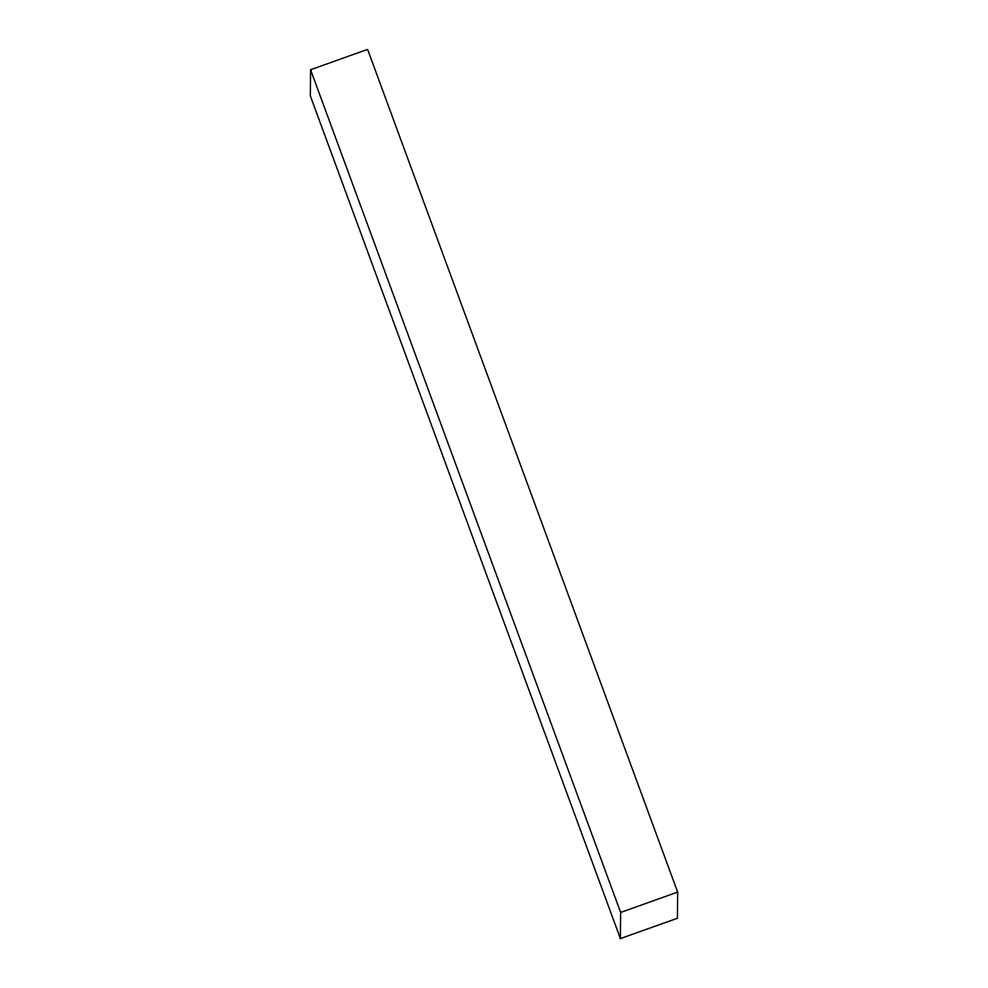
<?xml version="1.0" encoding="UTF-8"?>
<svg xmlns="http://www.w3.org/2000/svg" width="988" height="988" viewBox="0 0 988 988"><rect width="100%" height="100%" fill="white"/><g stroke="black" fill="none" stroke-linecap="round" stroke-linejoin="round"><path stroke-width="1.48" d="M310.578 69.74L310.343 95.898L620.39 938.6L677.422 918.26L677.657 892.102L367.61 49.4L310.578 69.74L620.637 912.443L620.39 938.6M620.637 912.443L677.657 892.102"/></g></svg>
